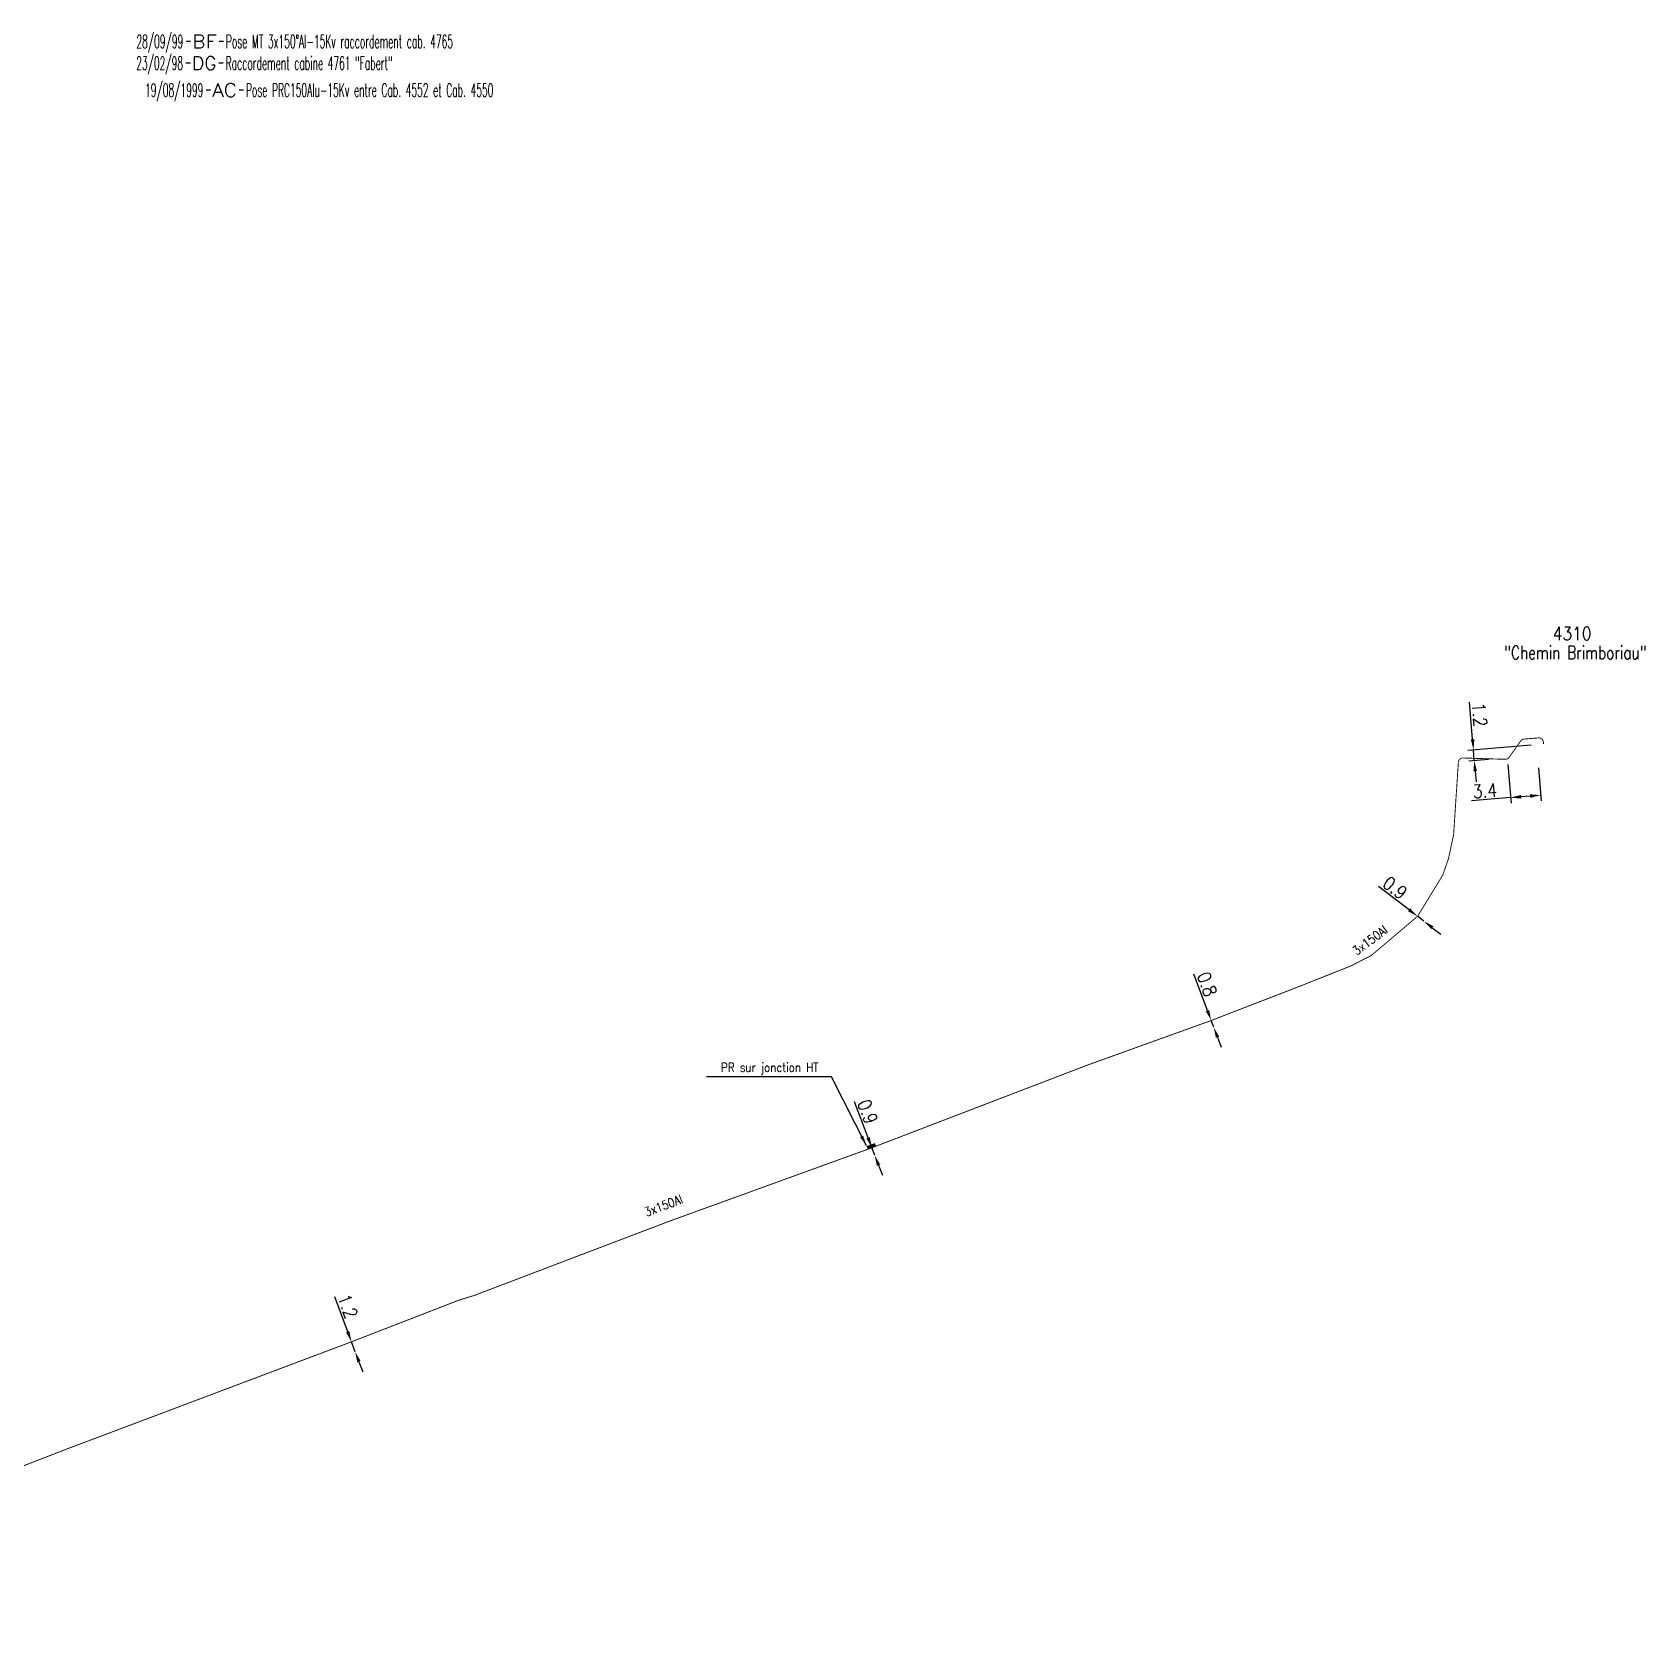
# Model space of a CAD drawing. Header units: millimetres. Extents: x 113190 to 114000, y 149000 to 149995.
# Drawn here: x 113803.2 to 113984.6, y 149134.6 to 149314.8 of the extents above; entities that cross this region are included whole.
import ezdxf
from ezdxf.enums import TextEntityAlignment as Align

# ---------------------------------------------------------------- set-up
doc = ezdxf.new("R2010")
doc.units = ezdxf.units.MM
doc.header["$PDMODE"] = 34
doc.layers.get('0').update_dxf_attribs({"linetype": 'CONTINUOUS'})
doc.layers.get('DEFPOINTS').update_dxf_attribs({"linetype": 'CONTINUOUS'})
for name, color, linetype in [('M_130', 3, 'M_ST_15'), ('M_200', 7, 'CONTINUOUS'), ('M_300', 7, 'CONTINUOUS')]:
    doc.layers.add(name, color=color, linetype=linetype)
doc.styles.get("Standard").update_dxf_attribs({"font": 'romans.shx', "width": 0.85})
doc.linetypes.add('M_ST_15', pattern='A,5,-0.3,["XX",Standard,S=1,R=0,X=0,Y=-0.5],-2.5', length=7.8)
doc.dimstyles.get("Standard").update_dxf_attribs({"dimtxt": 1.5, "dimasz": 1.2, "dimexe": 0.625, "dimexo": 0.625, "dimgap": 0.25, "dimtad": 1, "dimdec": 1, "dimzin": 0, "dimdsep": 46, "dimtxsty": 'Standard', "dimcen": -0.5, "dimadec": 0, "dimazin": 0, "dimtfac": 1, "dimtdec": 1, "dimtmove": 0, "dimatfit": 3, "dimfxl": 0, "dimtolj": 1, "dimtzin": 0, "dimarcsym": 0})

# ---------------------------------------------------------------- blocks, each defined once
blk = doc.blocks.new('GIS_MODF')
at = {"color": 0, "linetype": 'Continuous', "flags": 128}
for points in [[(-2.18, -0.01), (-1.68, -0.01)], [(1.52, -0.01), (2.02, -0.01)]]:
    blk.add_lwpolyline(points, dxfattribs=at)
at = {"color": 0, "linetype": 'Continuous', "width": 0.5}
blk.add_attdef('DATE', text='', height=1.5, dxfattribs=at).set_placement((-2.5, -0.8), align=Align.RIGHT)
at = {"color": 0, "linetype": 'Continuous', "width": 1.771291}
blk.add_attdef('USER', text='', height=1.5, dxfattribs=at).set_placement((-1.51, -0.8), (1.28, -0.8), align=Align.FIT)
at = {"color": 0, "linetype": 'Continuous', "width": 0.5}
blk.add_attdef('DESC', (2.29, -0.8), '', height=1.5, dxfattribs=at)
blk = doc.blocks.new('M_300_04')
at = {"color": 0, "linetype": 'Continuous'}
blk.add_line((0, 1.125), (0, -0.375), dxfattribs=at)
blk.add_solid([(-1, 0.75), (-1, 0), (1, 0.75), (1, 0)], dxfattribs=at)
at = {"color": 0, "linetype": 'Continuous', "width": 0.75, "flags": 3}
for tag, p in [('DEF_COUP', (0, -7.125)), ('DEF_LEG', (0, -4.625)), ('DEF_TYPE', (0, -9.625))]:
    blk.add_attdef(tag, text='', height=1.2, dxfattribs=at).set_placement(p, align=Align.MIDDLE)
blk = doc.blocks.new('*D102')
at = {"layer": 'DEFPOINTS', "color": 0, "linetype": 'Continuous', "transparency": 16777216}
for p in [(113839.09, 149167.59), (113839.51, 149166.47), (113839.51, 149166.47)]:
    blk.add_point(p, dxfattribs=at)
at = {"layer": 'M_130', "color": 0, "linetype": 'Continuous', "lineweight": -2, "transparency": 16777216}
for p, q in [((113838.67, 149168.72), (113837.2, 149172.64)), ((113839.51, 149166.47), (113839.09, 149167.59)), ((113839.93, 149165.35), (113840.35, 149164.22))]:
    blk.add_line(p, q, dxfattribs=at)
at = {"layer": 'M_130', "color": 0, "linetype": 'Continuous', "transparency": 16777216}
for points in [[(113838.85, 149168.79), (113838.48, 149168.65), (113839.09, 149167.59)], [(113840.12, 149165.42), (113839.74, 149165.28), (113839.51, 149166.47)]]:
    blk.add_solid(points, dxfattribs=at)
at = {"layer": 'M_130', "color": 0, "linetype": 'Continuous', "transparency": 16777216, "insert": (113838.66, 149171.59), "char_height": 1.5, "attachment_point": 5, "rotation": 290.5458}
blk.add_mtext('\\A1;1.2', dxfattribs=at)
blk = doc.blocks.new('*D103')
at = {"layer": 'DEFPOINTS', "color": 0, "linetype": 'Continuous', "transparency": 16777216}
for p in [(113897.62, 149189.41), (113897.62, 149189.41), (113897.94, 149188.57)]:
    blk.add_point(p, dxfattribs=at)
at = {"layer": 'M_300', "color": 0, "linetype": 'Continuous', "lineweight": -2, "transparency": 16777216}
for p, q in [((113897.19, 149190.53), (113895.65, 149194.56)), ((113897.94, 149188.57), (113897.62, 149189.41)), ((113898.37, 149187.45), (113898.8, 149186.33))]:
    blk.add_line(p, q, dxfattribs=at)
at = {"layer": 'M_300', "color": 0, "linetype": 'Continuous', "transparency": 16777216}
for points in [[(113897.38, 149190.61), (113897.01, 149190.46), (113897.62, 149189.41)], [(113898.56, 149187.52), (113898.18, 149187.38), (113897.94, 149188.57)]]:
    blk.add_solid(points, dxfattribs=at)
at = {"layer": 'M_300', "color": 0, "linetype": 'Continuous', "transparency": 16777216, "insert": (113897.14, 149193.46), "char_height": 1.5, "attachment_point": 5, "rotation": 290.9007}
blk.add_mtext('\\A1;0.9', dxfattribs=at)
blk = doc.blocks.new('*D104')
at = {"layer": 'DEFPOINTS', "color": 0, "linetype": 'Continuous', "transparency": 16777216}
for p in [(113935.79, 149203.72), (113936.07, 149202.97), (113936.07, 149202.97)]:
    blk.add_point(p, dxfattribs=at)
at = {"layer": 'M_130', "color": 0, "linetype": 'Continuous', "lineweight": -2, "transparency": 16777216}
for p, q in [((113935.36, 149204.84), (113933.82, 149208.93)), ((113936.07, 149202.97), (113935.79, 149203.72)), ((113936.49, 149201.85), (113936.92, 149200.72))]:
    blk.add_line(p, q, dxfattribs=at)
at = {"layer": 'M_130', "color": 0, "linetype": 'Continuous', "transparency": 16777216}
for points in [[(113935.55, 149204.91), (113935.18, 149204.77), (113935.79, 149203.72)], [(113936.68, 149201.92), (113936.31, 149201.78), (113936.07, 149202.97)]]:
    blk.add_solid(points, dxfattribs=at)
at = {"layer": 'M_130', "color": 0, "linetype": 'Continuous', "transparency": 16777216, "insert": (113935.32, 149207.8), "char_height": 1.5, "attachment_point": 5, "rotation": 290.6671}
blk.add_mtext('\\A1;0.8', dxfattribs=at)
blk = doc.blocks.new('*D105')
at = {"layer": 'DEFPOINTS', "color": 0, "linetype": 'Continuous', "transparency": 16777216}
for p in [(113959, 149215.44), (113959.71, 149214.89), (113959.71, 149214.89)]:
    blk.add_point(p, dxfattribs=at)
at = {"layer": 'M_130', "color": 0, "linetype": 'Continuous', "lineweight": -2, "transparency": 16777216}
for p, q in [((113958.04, 149216.17), (113954.62, 149218.79)), ((113959.71, 149214.89), (113959, 149215.44)), ((113960.66, 149214.16), (113961.62, 149213.44))]:
    blk.add_line(p, q, dxfattribs=at)
at = {"layer": 'M_130', "color": 0, "linetype": 'Continuous', "transparency": 16777216}
for points in [[(113958.16, 149216.33), (113957.92, 149216.01), (113959, 149215.44)], [(113960.78, 149214.32), (113960.54, 149214.01), (113959.71, 149214.89)]]:
    blk.add_solid(points, dxfattribs=at)
at = {"layer": 'M_130', "color": 0, "linetype": 'Continuous', "transparency": 16777216, "insert": (113956.46, 149218.64), "char_height": 1.5, "attachment_point": 5, "rotation": 322.5605}
blk.add_mtext('\\A1;0.9', dxfattribs=at)
blk = doc.blocks.new('*D106')
at = {"layer": 'DEFPOINTS', "color": 0, "linetype": 'Continuous', "transparency": 16777216}
for p in [(113965.29, 149234.15), (113972.38, 149234.73), (113967.59, 149233.13)]:
    blk.add_point(p, dxfattribs=at)
at = {"layer": 'M_130', "color": 0, "linetype": 'Continuous', "lineweight": -2, "transparency": 16777216}
for p, q in [((113965.19, 149235.34), (113964.84, 149239.52)), ((113971.76, 149234.68), (113964.66, 149234.1)), ((113965.38, 149232.95), (113965.29, 149234.15)), ((113966.97, 149233.08), (113964.76, 149232.9)), ((113965.48, 149231.75), (113965.58, 149230.56))]:
    blk.add_line(p, q, dxfattribs=at)
at = {"layer": 'M_130', "color": 0, "linetype": 'Continuous', "transparency": 16777216}
for points in [[(113965.39, 149235.36), (113964.99, 149235.33), (113965.29, 149234.15)], [(113965.68, 149231.77), (113965.28, 149231.74), (113965.38, 149232.95)]]:
    blk.add_solid(points, dxfattribs=at)
at = {"layer": 'M_130', "color": 0, "linetype": 'Continuous', "transparency": 16777216, "insert": (113965.96, 149238.11), "char_height": 1.5, "attachment_point": 5, "rotation": 274.7085}
blk.add_mtext('\\A1;1.2', dxfattribs=at)
blk = doc.blocks.new('*D107')
at = {"layer": 'DEFPOINTS', "color": 0, "linetype": 'Continuous', "transparency": 16777216}
for p in [(113969.1, 149233.15), (113972.55, 149232.75), (113972.85, 149229.06)]:
    blk.add_point(p, dxfattribs=at)
at = {"layer": 'M_130', "color": 0, "linetype": 'Continuous', "lineweight": -2, "transparency": 16777216}
for p, q in [((113969.15, 149232.52), (113969.51, 149228.16)), ((113972.6, 149232.13), (113972.9, 149228.44)), ((113969.46, 149228.78), (113965.05, 149228.42)), ((113971.65, 149228.96), (113970.66, 149228.88))]:
    blk.add_line(p, q, dxfattribs=at)
at = {"layer": 'M_130', "color": 0, "linetype": 'Continuous', "transparency": 16777216}
for points in [[(113970.64, 149229.08), (113970.67, 149228.68), (113969.46, 149228.78)], [(113971.64, 149229.16), (113971.67, 149228.76), (113972.85, 149229.06)]]:
    blk.add_solid(points, dxfattribs=at)
at = {"layer": 'M_130', "color": 0, "linetype": 'Continuous', "transparency": 16777216, "insert": (113966.57, 149229.55), "char_height": 1.5, "attachment_point": 5, "rotation": 4.7213}
blk.add_mtext('\\A1;3.4', dxfattribs=at)

msp = doc.modelspace()

# ---------------------------------------------------------------- linework, layer by layer
at = {"layer": 'M_130', "const_width": 0.1, "flags": 128}
msp.add_lwpolyline([(113683.76, 149272.84), (113683.02, 149274.65, 0.414214), (113682.37, 149274.92), (113679.89, 149273.91, 0.414407), (113679.61, 149273.26), (113683.36, 149264.11), (113691.14, 149245.09), (113711.42, 149195.1), (113711.42, 149195.1), (113730.74, 149148.3), (113730.74, 149148.3), (113730.74, 149148.3), (113730.74, 149148.3), (113732.91, 149143.38, 0.319672), (113755.34, 149135.5), (113762.26, 149138.18), (113762.26, 149138.18), (113762.26, 149138.18), (113807.14, 149155.56), (113807.14, 149155.56), (113839.09, 149167.59), (113839.09, 149167.59), (113851.27, 149172.31), (113852.86, 149172.79), (113874.92, 149181.18), (113897.62, 149189.41), (113897.62, 149189.41), (113921.85, 149198.7), (113935.79, 149203.72), (113946.08, 149207.7), (113946.08, 149207.7), (113951.45, 149209.84), (113953.78, 149211.02), (113959, 149215.44), (113961.83, 149220.06), (113961.83, 149220.06), (113962.48, 149221.94), (113963.05, 149224.59), (113963.59, 149232.77, -0.404143), (113964.1, 149233.24), (113967.59, 149233.13), (113968.86, 149233.1, 0.249843), (113969.29, 149233.3), (113970.6, 149235.16, -0.219925), (113970.96, 149235.37), (113972.61, 149235.5, -0.414214), (113973.15, 149235.04), (113973.17, 149234.8)], format="xyb", dxfattribs=at)

# ---------------------------------------------------------------- block references
at = {"layer": 'M_130'}
ref = msp.add_blockref('GIS_MODF', (113822.67, 149313.86), dxfattribs=at)
ref.add_attrib('DATE', '28/09/99', dxfattribs={"layer": '0', "color": 0, "height": 1.5, "width": 0.5}).set_placement((113820.17, 149313.06), align=Align.RIGHT)
ref.add_attrib('USER', 'BF', dxfattribs={"layer": '0', "color": 0, "height": 1.5, "width": 1.025485}).set_placement((113821.17, 149313.06), (113823.95, 149313.06), align=Align.FIT)
ref.add_attrib('DESC', 'Pose MT 3x150°Al-15Kv raccordement cab. 4765', (113824.96, 149313.06), dxfattribs={"layer": '0', "color": 0, "height": 1.5, "width": 0.5})
ref = msp.add_blockref('GIS_MODF', (113822.65, 149311.43), dxfattribs=at)
ref.add_attrib('DATE', '23/02/98', dxfattribs={"layer": '0', "color": 0, "height": 1.5, "width": 0.5}).set_placement((113820.15, 149310.63), align=Align.RIGHT)
ref.add_attrib('USER', 'DG', dxfattribs={"layer": '0', "color": 0, "height": 1.5, "width": 0.99919}).set_placement((113821.14, 149310.63), (113823.92, 149310.63), align=Align.FIT)
ref.add_attrib('DESC', 'Raccordement cabine 4761 "Fabert"', (113824.94, 149310.63), dxfattribs={"layer": '0', "color": 0, "height": 1.5, "width": 0.5})
ref = msp.add_blockref('GIS_MODF', (113824.93, 149308.4), dxfattribs=at)
ref.add_attrib('DATE', '19/08/1999', dxfattribs={"layer": '0', "color": 0, "height": 1.5, "width": 0.5}).set_placement((113822.43, 149307.6), align=Align.RIGHT)
ref.add_attrib('USER', 'AC', dxfattribs={"layer": '0', "color": 0, "height": 1.5, "width": 1.082456}).set_placement((113823.43, 149307.6), (113826.21, 149307.6), align=Align.FIT)
ref.add_attrib('DESC', 'Pose PRC150Alu-15Kv entre Cab. 4552 et Cab. 4550', (113827.22, 149307.6), dxfattribs={"layer": '0', "color": 0, "height": 1.5, "width": 0.5})
at = {"layer": 'M_300', "xscale": 0.5, "yscale": 0.5, "zscale": 0.5, "rotation": 19.78330855769772}
msp.add_blockref('M_300_04', (113897.62, 149189.41), dxfattribs=at)

# ---------------------------------------------------------------- texts
at = {"layer": 'M_130', "linetype": 'Continuous', "width": 0.85}
for rotation, p in [(36.8217, (113952.16, 149211)), (20.738, (113872.26, 149181.65))]:
    msp.add_text('3x150Al', height=1, rotation=rotation, dxfattribs=at).set_placement(p)
at = {"layer": 'M_200', "color": 252, "linetype": 'Continuous'}
for s, width, p in [('4310', 0.85, (113974.2, 149246.49)), ('"Chemin Brimboriau"', 0.75, (113968.74, 149244.34))]:
    msp.add_text(s, height=1.5, dxfattribs=dict(at, width=width)).set_placement(p)
at = {"layer": 'M_300', "insert": (113891.62, 149198.28), "char_height": 1, "attachment_point": 6}
msp.add_mtext('\\A1;PR sur jonction HT', dxfattribs=at)

# ---------------------------------------------------------------- dimensions: what is measured, and where the dimension line sits
at = {"layer": 'M_130', "linetype": 'Continuous'}
for base, p1, p2, angle, picture, middle in [((113965.29, 149234.15), (113967.59, 149233.13), (113972.38, 149234.73), 274.7085, '*D106', (113964.97, 149238.03)), ((113972.85, 149229.06), (113969.1, 149233.15), (113972.55, 149232.75), 184.7213, '*D107', (113966.66, 149228.55)), ((113959.71, 149214.89), (113959, 149215.44), (113959.71, 149214.89), 142.5605, '*D105', (113955.86, 149217.85)), ((113936.07, 149202.97), (113935.79, 149203.72), (113936.07, 149202.97), 110.6671, '*D104', (113934.38, 149207.45)), ((113839.51, 149166.47), (113839.09, 149167.59), (113839.51, 149166.47), 110.5458, '*D102', (113837.72, 149171.24))]:
    dim = msp.add_linear_dim(base=base, p1=p1, p2=p2, angle=angle, dimstyle='Standard', dxfattribs=at)
    dim.commit()
    dim.dimension.update_dxf_attribs({"geometry": picture, "text_midpoint": middle, "dimtype": 160})
at = {"layer": 'M_300', "linetype": 'Continuous'}
dim = msp.add_linear_dim(base=(113897.62, 149189.41), p1=(113897.94, 149188.57), p2=(113897.62, 149189.41), angle=290.9007, dimstyle='Standard', dxfattribs=at)
dim.commit()
dim.dimension.update_dxf_attribs({"geometry": '*D103', "text_midpoint": (113896.21, 149193.11), "dimtype": 160})

# ---------------------------------------------------------------- leaders
at = {"layer": 'M_300', "annotation_type": 0, "has_hookline": 1, "hookline_direction": 1, "text_width": 12.59}
msp.add_leader([(113897.01, 149189.63), (113893.07, 149197.37), (113891.87, 149197.37)], dimstyle='Standard', dxfattribs=at)

doc.saveas('drawing.dxf')
